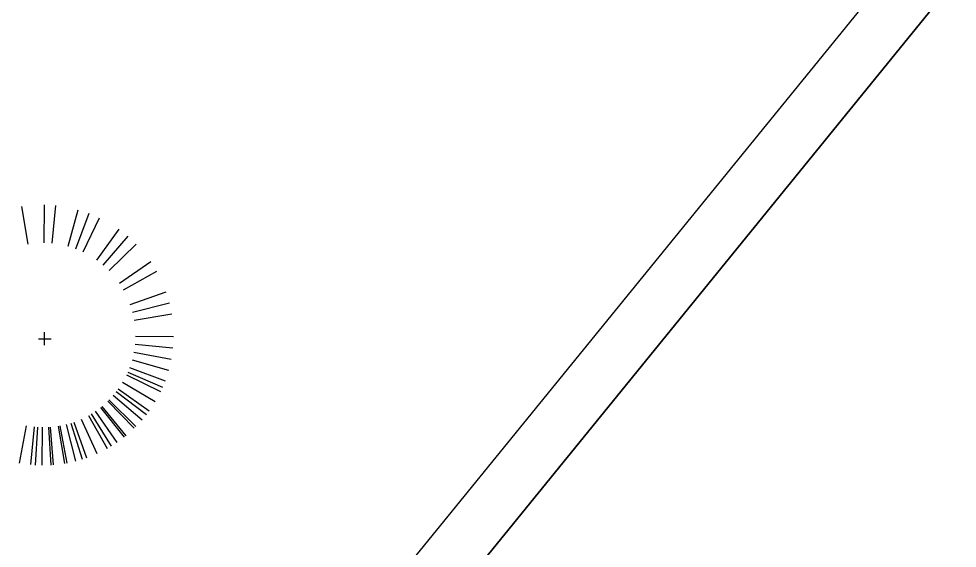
# Model space of a CAD drawing. Header units: millimetres. Extents: x 83956 to 461956, y 36707 to 125807.
# Drawn here: x 132171 to 135556, y 59477 to 61388 of the extents above; entities that cross this region are included whole.
import ezdxf

# ---------------------------------------------------------------- set-up
doc = ezdxf.new("R2010")
doc.units = ezdxf.units.MM
doc.header["$LTSCALE"] = 100
doc.header["$MEASUREMENT"] = 0
doc.linetypes.add('ACAD_ISO05W100', pattern=[33, 24, -3, 0, -3, 0, -3])
doc.layers.add('ARCH', color=9, linetype='CONTINUOUS')

msp = doc.modelspace()

# ---------------------------------------------------------------- linework, layer by layer
at = {"layer": 'ARCH', "ltscale": 2}
for p, q in [((137387.7, 63788.4), (130326.3, 55103.8)), ((137109.7, 63763.6), (130126.2, 55174.6))]:
    msp.add_line(p, q, dxfattribs=at)
at = {"layer": 'ARCH', "linetype": 'ACAD_ISO05W100', "ltscale": 180}
msp.add_line((130326.3, 55103.8), (137387.7, 63788.4), dxfattribs=at)
at = {"layer": 'ARCH'}
for p, q in [((132204.8, 60574.6), (132182.2, 60709.8)), ((132262.6, 60579), (132263.9, 60716.1)), ((132291.6, 60577.5), (132304.8, 60713.9)), ((132348.6, 60566.7), (132385.3, 60698.8)), ((132376.2, 60557.7), (132424.3, 60686)), ((132402.9, 60546.3), (132462, 60670)), ((132452.8, 60516.7), (132532.5, 60628.2)), ((132475.7, 60498.8), (132564.8, 60602.9)), ((132496.9, 60478.9), (132594.7, 60574.9)), ((132533.7, 60434.1), (132646.7, 60511.6)), ((132549, 60409.4), (132668.3, 60476.8)), ((132572.9, 60356.5), (132702.1, 60402.2)), ((132581.3, 60328.7), (132714, 60363)), ((132587.3, 60300.3), (132722.5, 60322.9)), ((132242.5, 60233.1), (132287.4, 60233.1)), ((132262.9, 60256.4), (132262.9, 60209.7)), ((132591.7, 60242.5), (132728.8, 60241.2)), ((132590.1, 60213.5), (132726.5, 60200.3)), ((132586, 60184.7), (132720.7, 60159.7)), ((132570.4, 60128.9), (132698.7, 60080.8)), ((132579.4, 60156.5), (132711.4, 60119.8)), ((132558.9, 60102.2), (132682.6, 60043.1)), ((132563.8, 60112.7), (132689.4, 60058)), ((132545.2, 60076.6), (132663.3, 60006.9)), ((132545.2, 60076.6), (132663.3, 60006.9)), ((132511.4, 60029.4), (132615.6, 59940.3)), ((132522.4, 60042.9), (132631.1, 59959.4)), ((132529.4, 60052.2), (132640.9, 59972.6)), ((132491.6, 60008.2), (132587.6, 59910.4)), ((132495.7, 60012.3), (132593.4, 59916.2)), ((132432.1, 59962), (132503.6, 59845.1)), ((132446.7, 59971.4), (132524.3, 59858.4)), ((132465.4, 59985.2), (132550.7, 59877.9)), ((132469.9, 59988.8), (132557.1, 59883)), ((132358.2, 59928.5), (132399.3, 59797.8)), ((132369.2, 59932.2), (132414.9, 59803)), ((132396.1, 59943), (132452.9, 59818.2)), ((132396.1, 59943), (132452.9, 59818.2)), ((132422, 59956.1), (132489.5, 59836.8)), ((132197.4, 59919.1), (132172.3, 59784.3)), ((132197.4, 59919.1), (132172.3, 59784.3)), ((132226.1, 59915), (132212.9, 59778.6)), ((132237.7, 59914), (132229.3, 59777.2)), ((132255.1, 59913.4), (132253.8, 59776.3)), ((132278.4, 59913.9), (132286.6, 59777.1)), ((132284.2, 59914.3), (132294.8, 59777.7)), ((132313, 59917.8), (132335.5, 59782.6)), ((132318.7, 59918.8), (132343.6, 59784)), ((132341.4, 59923.8), (132375.6, 59791))]:
    msp.add_line(p, q, dxfattribs=at)

doc.saveas('drawing.dxf')
